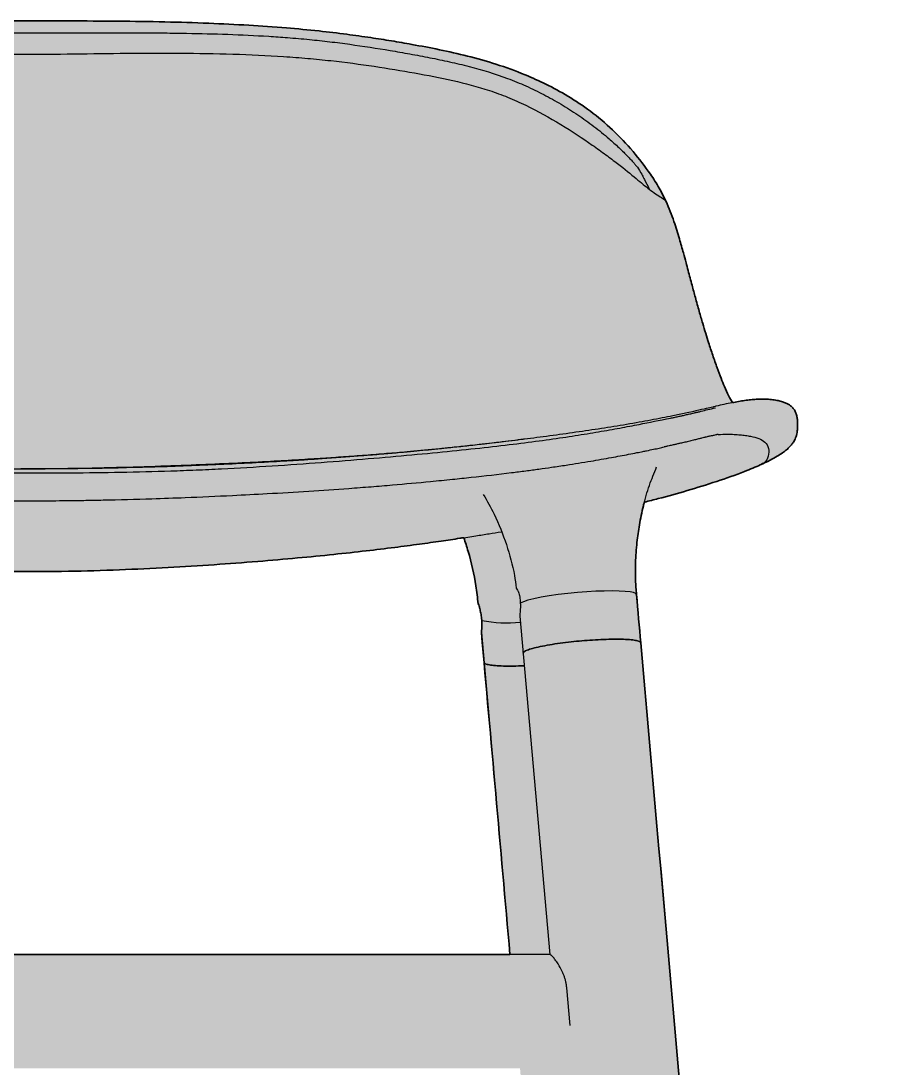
# Model space of a CAD drawing. Header units: millimetres. Extents: x 0 to 1859, y -787 to 866.
# Drawn here: x 407.1 to 631.5, y 591 to 865.8 of the extents above; entities that cross this region are included whole.
import ezdxf

# ---------------------------------------------------------------- set-up
doc = ezdxf.new("R2010")
doc.units = ezdxf.units.MM
doc.layers.add('Blocks', color=7, linetype='Continuous')
doc.layers.add('Blocks$Fill', color=7, linetype='Continuous', true_color=0xffffff)
doc.layers.add('Blocks$Inner', color=7, linetype='Continuous', lineweight=25, true_color=0x007f00)
doc.layers.add('Blocks$Outline', color=7, linetype='Continuous', lineweight=35, true_color=0xff3f3f)

# ---------------------------------------------------------------- blocks, each defined once
blk = doc.blocks.new('Form Barstool High Front')
at = {"layer": 'Blocks$Fill'}
h = blk.add_hatch(color=256, dxfattribs=at)
h.paths.add_polyline_path([(572.24, 825.63), (570.02, 828.63), (568.87, 830.11), (567.69, 831.56), (566.41, 833.04), (565.08, 834.47), (563.71, 835.87), (562.31, 837.22), (560.9, 838.51), (559.47, 839.76), (558, 840.97), (556.5, 842.13), (555.05, 843.18), (553.58, 844.19), (552.09, 845.16), (550.57, 846.09), (549.15, 846.92), (547.72, 847.72), (546.27, 848.48), (544.8, 849.22), (542.12, 850.49), (539.4, 851.67), (537.5, 852.43), (535.59, 853.15), (533.66, 853.83), (531.72, 854.48), (528, 855.6), (524.24, 856.61), (520.58, 857.48), (516.9, 858.27), (509.66, 859.66), (498.88, 861.44), (492.62, 862.31), (485.3, 863.19), (476.75, 864), (466.86, 864.7), (456.36, 865.21), (432.59, 865.76), (407.1, 865.82), (402.07, 865.82), (365.07, 865.46), (346.26, 864.63), (336.45, 863.92), (327.86, 863.07), (317.52, 861.76), (307.75, 860.22), (297.94, 858.41), (295.04, 857.8), (291.5, 856.99), (287.53, 855.97), (283.68, 854.86), (281.69, 854.22), (279.7, 853.54), (277.71, 852.82), (275.75, 852.05), (273.01, 850.9), (271.52, 850.22), (270.08, 849.52), (269.23, 849.08), (267.14, 847.96), (261.57, 844.74), (260.82, 844.28), (260.09, 843.81), (259.37, 843.32), (258.66, 842.83), (257.49, 841.97), (256.36, 841.09), (255.33, 840.26), (254.33, 839.42), (253.19, 838.42), (252.08, 837.4), (251.05, 836.41), (250.04, 835.4), (248.3, 833.58), (247.01, 832.14), (245.33, 830.14), (244.35, 828.91), (243.39, 827.65), (242, 825.67), (240.77, 823.8), (240.18, 822.87), (239.63, 821.92), (239.15, 821.06), (237.82, 818.42), (236.31, 814.68), (235.84, 813.41), (235.44, 812.22), (235.05, 811.02), (233.07, 804.12), (228.53, 787.46), (226.35, 780.37), (225.37, 777.43), (224.05, 773.71), (223.34, 771.87), (222.64, 770.16), (221.96, 768.6), (221.63, 767.89), (221.3, 767.23), (221.08, 766.81), (220.42, 765.64), (218.66, 765.98), (217.55, 766.16), (216.63, 766.29), (215.8, 766.39), (215.14, 766.45), (214.54, 766.5), (213.96, 766.53), (213.42, 766.55), (212.89, 766.56), (212.39, 766.57), (211.9, 766.56), (211.45, 766.54), (210.73, 766.5), (210.06, 766.43), (209.71, 766.39), (209.38, 766.34), (209.05, 766.29), (208.72, 766.23), (208.4, 766.17), (208.08, 766.1), (207.77, 766.02), (207.48, 765.93), (207.29, 765.88), (207.1, 765.81), (206.92, 765.75), (206.74, 765.68), (206.55, 765.61), (206.37, 765.53), (206.19, 765.45), (206.01, 765.36), (205.91, 765.31), (205.82, 765.25), (205.73, 765.2), (205.63, 765.14), (205.54, 765.09), (205.45, 765.03), (205.36, 764.97), (205.27, 764.9), (205.18, 764.83), (205.09, 764.76), (205, 764.69), (204.92, 764.61), (204.83, 764.53), (204.75, 764.45), (204.67, 764.37), (204.59, 764.29), (204.54, 764.23), (204.49, 764.17), (204.45, 764.11), (204.4, 764.06), (204.36, 764), (204.31, 763.93), (204.27, 763.87), (204.22, 763.81), (204.15, 763.69), (204.08, 763.58), (204.01, 763.45), (203.94, 763.33), (203.89, 763.22), (203.84, 763.11), (203.79, 762.99), (203.74, 762.87), (203.71, 762.77), (203.67, 762.66), (203.64, 762.56), (203.6, 762.44), (203.55, 762.26), (203.51, 762.05), (203.46, 761.83), (203.42, 761.58), (203.4, 761.41), (203.38, 761.24), (203.36, 761.05), (203.35, 760.87), (203.34, 760.64), (203.33, 760.4), (203.32, 759.92), (203.33, 759.37), (203.36, 758.83), (203.38, 758.53), (203.4, 758.24), (203.43, 757.96), (203.47, 757.71), (203.49, 757.59), (203.51, 757.47), (203.53, 757.36), (203.56, 757.25), (203.58, 757.15), (203.61, 757.05), (203.67, 756.86), (203.73, 756.66), (203.77, 756.56), (203.81, 756.46), (203.85, 756.36), (203.89, 756.26), (203.98, 756.07), (204.03, 755.95), (204.09, 755.83), (204.16, 755.71), (204.23, 755.59), (204.3, 755.47), (204.38, 755.34), (204.46, 755.21), (204.55, 755.08), (204.64, 754.96), (204.72, 754.84), (204.82, 754.73), (204.91, 754.6), (205.02, 754.48), (205.13, 754.36), (205.24, 754.23), (205.36, 754.1), (205.5, 753.95), (205.65, 753.81), (205.8, 753.66), (205.97, 753.5), (206.14, 753.35), (206.33, 753.19), (206.53, 753.03), (206.73, 752.87), (207.05, 752.62), (207.4, 752.37), (207.77, 752.12), (208.17, 751.86), (208.63, 751.58), (209.12, 751.28), (209.65, 750.98), (210.23, 750.68), (211.44, 750.08), (212.73, 749.48), (213.64, 749.04), (214.06, 748.86), (214.26, 748.78), (214.45, 748.71), (214.67, 748.63), (219.39, 746.77), (222.08, 745.8), (224.81, 744.88), (229.77, 743.31), (234.24, 742), (243.45, 739.56), (243.87, 737.87), (244.19, 736.47), (244.48, 735.07), (244.75, 733.66), (244.96, 732.4), (245.14, 731.13), (245.31, 729.87), (245.45, 728.59), (245.64, 726.34), (245.76, 724.08), (245.8, 721.99), (245.79, 719.89), (245.73, 717.91), (245.67, 716.92), (245.54, 715.44), (245.53, 715.28), (182.67, 5.09), (182.67, 5.02), (182.68, 4.94), (182.68, 4.9), (182.68, 4.87), (182.68, 4.85), (182.68, 4.83), (182.69, 4.81), (182.69, 4.8), (182.69, 4.78), (182.7, 4.76), (182.7, 4.74), (182.71, 4.72), (182.71, 4.7), (182.72, 4.68), (182.73, 4.66), (182.73, 4.64), (182.74, 4.63), (182.75, 4.61), (182.76, 4.59), (182.77, 4.57), (182.77, 4.55), (182.78, 4.54), (182.79, 4.52), (182.8, 4.5), (182.81, 4.48), (182.82, 4.46), (182.84, 4.45), (182.85, 4.43), (182.86, 4.41), (182.87, 4.4), (182.88, 4.38), (182.9, 4.36), (182.91, 4.35), (182.92, 4.33), (182.94, 4.32), (182.95, 4.3), (182.97, 4.29), (182.98, 4.27), (183, 4.26), (183.01, 4.25), (183.03, 4.23), (183.04, 4.23), (183.04, 4.22), (183.05, 4.22), (183.06, 4.21), (183.07, 4.2), (183.08, 4.2), (183.09, 4.19), (183.11, 4.18), (183.12, 4.18), (183.13, 4.17), (183.15, 4.17), (183.16, 4.16), (183.2, 4.15), (183.24, 4.13), (183.28, 4.12), (183.4, 4.08), (183.54, 4.04), (183.72, 4), (187.14, 4), (187.14, 0), (187.14, 0), (197.53, 0), (197.53, 0), (197.53, 0), (197.54, 0), (197.54, 0), (197.54, 0), (197.72, 0), (197.79, 0), (197.79, 0), (197.79, 0), (209.14, 0), (209.14, 0), (219.53, 0), (219.53, 4.02), (222.66, 4.04), (223.18, 4.05), (223.34, 4.06), (223.41, 4.07), (223.46, 4.07), (223.5, 4.08), (223.54, 4.09), (223.6, 4.1), (223.65, 4.12), (223.67, 4.13), (223.69, 4.15), (223.71, 4.16), (223.74, 4.17), (223.76, 4.19), (223.78, 4.2), (223.79, 4.21), (223.81, 4.22), (223.82, 4.23), (223.84, 4.25), (223.85, 4.26), (223.86, 4.27), (223.88, 4.28), (223.89, 4.3), (223.9, 4.31), (223.91, 4.32), (223.93, 4.34), (223.94, 4.35), (223.96, 4.38), (223.98, 4.41), (224, 4.44), (224.02, 4.47), (224.03, 4.48), (224.04, 4.5), (224.05, 4.51), (224.06, 4.53), (224.07, 4.54), (224.08, 4.56), (224.08, 4.57), (224.09, 4.59), (224.1, 4.61), (224.1, 4.62), (224.11, 4.64), (224.12, 4.65), (224.12, 4.67), (224.13, 4.69), (224.14, 4.72), (224.14, 4.75), (224.15, 4.78), (224.16, 4.85), (224.18, 4.91), (249.45, 290.23), (564.68, 290.23), (589.95, 4.91), (589.97, 4.78), (589.98, 4.75), (589.99, 4.72), (589.99, 4.69), (590, 4.68), (590, 4.66), (590.01, 4.65), (590.01, 4.64), (590.02, 4.62), (590.02, 4.61), (590.03, 4.6), (590.03, 4.58), (590.04, 4.57), (590.05, 4.56), (590.05, 4.54), (590.06, 4.53), (590.07, 4.51), (590.09, 4.48), (590.11, 4.46), (590.12, 4.43), (590.14, 4.41), (590.16, 4.39), (590.18, 4.36), (590.21, 4.34), (590.23, 4.31), (590.25, 4.29), (590.28, 4.26), (590.3, 4.24), (590.33, 4.22), (590.35, 4.21), (590.36, 4.19), (590.38, 4.18), (590.39, 4.17), (590.41, 4.16), (590.42, 4.15), (590.44, 4.14), (590.45, 4.13), (590.47, 4.12), (590.49, 4.12), (590.51, 4.11), (590.52, 4.1), (590.59, 4.09), (590.62, 4.08), (590.66, 4.07), (590.72, 4.07), (590.78, 4.06), (590.94, 4.05), (591.46, 4.04), (594.59, 4.02), (594.59, 0), (594.77, 0), (604.99, 0), (604.99, 0), (604.99, 0), (616.34, 0), (616.34, 0), (616.34, 0), (616.56, 0), (616.58, 0), (616.59, 0), (616.59, 0), (616.59, 0), (626.99, 0), (626.99, 4.02), (629.97, 4.05), (630.49, 4.06), (630.58, 4.07), (630.66, 4.08), (630.72, 4.08), (630.77, 4.09), (630.82, 4.1), (630.85, 4.1), (630.92, 4.12), (630.94, 4.13), (630.95, 4.14), (630.97, 4.15), (630.99, 4.16), (631.01, 4.17), (631.03, 4.19), (631.04, 4.2), (631.06, 4.21), (631.08, 4.23), (631.09, 4.24), (631.11, 4.25), (631.12, 4.27), (631.14, 4.28), (631.15, 4.29), (631.17, 4.31), (631.18, 4.32), (631.19, 4.34), (631.21, 4.35), (631.23, 4.38), (631.25, 4.41), (631.28, 4.44), (631.3, 4.47), (631.32, 4.5), (631.33, 4.53), (631.35, 4.56), (631.37, 4.59), (631.38, 4.62), (631.39, 4.64), (631.39, 4.65), (631.4, 4.67), (631.4, 4.68), (631.41, 4.7), (631.42, 4.71), (631.42, 4.73), (631.42, 4.74), (631.43, 4.76), (631.43, 4.77), (631.43, 4.79), (631.44, 4.81), (631.44, 4.82), (631.44, 4.84), (631.45, 4.87), (631.45, 4.91), (631.45, 4.94), (631.45, 5.09), (603.76, 317.91), (569.71, 702.6), (568.59, 715.28), (568.59, 715.28), (568.36, 719.04), (568.33, 720.18), (568.31, 721.32), (568.35, 723.6), (568.4, 724.95), (568.48, 726.3), (568.59, 727.64), (568.72, 728.98), (569, 731.27), (569.36, 733.54), (569.59, 734.8), (569.84, 736.06), (570.42, 738.55), (570.67, 739.54), (574.29, 740.45), (581.88, 742.55), (589.64, 744.96), (593.34, 746.22), (595.16, 746.88), (601.06, 749.28), (602.39, 749.9), (603.64, 750.51), (604.14, 750.77), (604.62, 751.03), (605.07, 751.29), (605.51, 751.55), (606.23, 752), (606.57, 752.23), (606.9, 752.46), (607.18, 752.66), (607.45, 752.86), (607.71, 753.07), (607.96, 753.28), (608.18, 753.47), (608.39, 753.66), (608.59, 753.85), (608.78, 754.04), (608.92, 754.18), (609.04, 754.32), (609.16, 754.45), (609.26, 754.57), (609.4, 754.74), (609.52, 754.9), (609.66, 755.09), (609.79, 755.3), (609.87, 755.42), (609.95, 755.54), (610.02, 755.66), (610.08, 755.79), (610.16, 755.93), (610.23, 756.08), (610.29, 756.23), (610.35, 756.37), (610.41, 756.54), (610.47, 756.71), (610.52, 756.89), (610.57, 757.06), (610.61, 757.25), (610.65, 757.44), (610.69, 757.62), (610.72, 757.81), (610.75, 758.04), (610.78, 758.26), (610.82, 758.7), (610.85, 759.09), (610.87, 759.48), (610.88, 759.82), (610.88, 760.16), (610.87, 760.44), (610.86, 760.72), (610.84, 760.96), (610.82, 761.19), (610.79, 761.46), (610.75, 761.71), (610.7, 761.95), (610.68, 762.07), (610.65, 762.18), (610.62, 762.31), (610.59, 762.43), (610.55, 762.55), (610.51, 762.67), (610.47, 762.78), (610.43, 762.89), (610.39, 763), (610.35, 763.11), (610.29, 763.22), (610.24, 763.33), (610.19, 763.44), (610.13, 763.55), (610.07, 763.65), (610.01, 763.74), (609.95, 763.84), (609.89, 763.93), (609.82, 764.02), (609.74, 764.12), (609.67, 764.21), (609.59, 764.29), (609.52, 764.37), (609.44, 764.45), (609.36, 764.53), (609.29, 764.6), (609.22, 764.66), (609.15, 764.72), (609.08, 764.78), (609.01, 764.83), (608.94, 764.88), (608.87, 764.93), (608.73, 765.03), (608.64, 765.09), (608.56, 765.14), (608.47, 765.19), (608.38, 765.24), (608.2, 765.34), (608.02, 765.43), (607.81, 765.53), (607.59, 765.63), (607.36, 765.71), (607.13, 765.8), (606.87, 765.88), (606.61, 765.96), (606.33, 766.04), (606.05, 766.11), (605.74, 766.18), (605.41, 766.24), (605.08, 766.3), (604.74, 766.35), (604.38, 766.4), (604, 766.45), (603.61, 766.48), (603.2, 766.52), (602.78, 766.54), (602.35, 766.56), (601.89, 766.56), (601.42, 766.57), (600.75, 766.55), (600.03, 766.52), (599.31, 766.47), (598.54, 766.4), (597.78, 766.31), (596.97, 766.2), (595.32, 765.94), (593.76, 765.64), (593.26, 766.54), (592.76, 767.5), (592.49, 768.05), (592.22, 768.64), (591.67, 769.9), (590.79, 772.05), (589.75, 774.8), (588.59, 778.13), (586.76, 783.83), (584.04, 793.27), (579.86, 808.61), (578.82, 812.04), (578.44, 813.17), (577.95, 814.51), (576.38, 818.42), (575.05, 821.06), (574.58, 821.92), (574.02, 822.86), (573.44, 823.79)], flags=0)
h.paths.add_polyline_path([(407.1, 721.3), (419.53, 721.39), (432.96, 721.78), (457.83, 723.12), (479.7, 724.88), (505.16, 727.65), (523.28, 730.2), (524.43, 726.6), (524.76, 725.49), (525.06, 724.37), (525.34, 723.25), (525.6, 722.12), (526.06, 719.85), (526.45, 717.56), (527.06, 712.88), (527.07, 712.87), (527.09, 712.85), (527.1, 712.83), (527.11, 712.81), (527.12, 712.8), (527.13, 712.78), (527.14, 712.76), (527.15, 712.74), (527.17, 712.7), (527.18, 712.66), (527.2, 712.62), (527.22, 712.57), (527.23, 712.53), (527.25, 712.49), (527.27, 712.4), (527.42, 711.83), (527.62, 711.01), (527.69, 710.69), (527.81, 710.01), (527.92, 709.31), (527.93, 709.21), (527.99, 708.7), (528, 708.49), (528.03, 707.87), (528.05, 707.28), (528.04, 707), (528.04, 706.73), (528.03, 706.49), (528.01, 706.26), (527.98, 705.87), (527.92, 705.42), (527.92, 705.39), (527.91, 705.35), (527.91, 705.31), (535.39, 620.85), (278.73, 620.85), (286.21, 705.3), (286.16, 705.79), (286.1, 706.47), (286.08, 706.86), (286.07, 707.07), (286.07, 707.32), (286.09, 707.88), (286.12, 708.49), (286.13, 708.59), (286.18, 709.1), (286.2, 709.31), (286.31, 710.01), (286.44, 710.69), (286.5, 711.01), (286.71, 711.87), (286.92, 712.68), (286.95, 712.79), (286.96, 712.88), (287.16, 714.06), (287.67, 717.56), (288.06, 719.85), (288.52, 722.12), (288.79, 723.25), (289.07, 724.37), (289.37, 725.49), (289.69, 726.6), (290.85, 730.22), (311.02, 727.41), (334.3, 724.92), (361.9, 722.82), (387.78, 721.66), (394.93, 721.43)], flags=0)
h.paths.add_polyline_path([(563.26, 306.23), (250.86, 306.23), (276.08, 590.9), (538.04, 590.9)], flags=0)
at = {"layer": 'Blocks$Inner'}
for p, q in [((582.31, 763.04), (578.11, 762.19)), ((585.48, 763.37), (585.6, 763.4)), ((527.91, 705.31), (535.39, 620.85)), ((545.88, 620.85), (268.24, 620.85)), ((551.18, 602.15), (550.3, 612.07))]:
    blk.add_line(p, q, dxfattribs=at)
for points in [[(568.59, 715.28), (568.4, 715.54), (567.84, 715.78), (566.91, 715.97), (565.64, 716.11), (564.07, 716.2), (562.23, 716.24), (560.16, 716.21), (557.92, 716.13), (555.57, 716), (553.15, 715.81), (550.58, 715.56), (548.07, 715.26), (545.71, 714.92), (543.56, 714.56), (541.68, 714.18), (540.11, 713.79), (538.92, 713.4), (538.12, 713.03)], [(631.45, 5.09), (603.76, 317.91), (569.71, 702.6), (568.59, 715.28)], [(537.97, 709.62), (545.83, 620.83)]]:
    blk.add_lwpolyline(points, dxfattribs=at)
blk.add_arc((534.62, 741.09), 33.26, 258.5162, 275.9838, dxfattribs=at)
for points, knots in [([(407.1, 865.82), (405.42, 865.82), (402.48, 865.82), (398.83, 865.82), (396.32, 865.82), (394.5, 865.82), (392.6, 865.82), (390.17, 865.81), (387.41, 865.8), (384.72, 865.79), (382.25, 865.77), (378.84, 865.74), (374.45, 865.68), (369.53, 865.58), (365.17, 865.47), (361.04, 865.34), (356.54, 865.17), (351.57, 864.94), (346.34, 864.65), (341.29, 864.31), (336.57, 863.94), (332.13, 863.53), (327.66, 863.06), (322.8, 862.49), (317.62, 861.79), (312.52, 861.02), (308.02, 860.28), (304.18, 859.6), (300.91, 859), (297.92, 858.41), (294.82, 857.76), (291.34, 856.96), (287.55, 856), (283.61, 854.86), (279.68, 853.56), (276.1, 852.22), (272.9, 850.87), (270.71, 849.86), (268.84, 848.88), (266.88, 847.85), (264.51, 846.39), (261.46, 844.74), (258.79, 842.95), (256.38, 841.14), (254.21, 839.35), (252.11, 837.45), (250.41, 835.79), (249.16, 834.51), (248.14, 833.42), (246.85, 831.98), (245.2, 830.01), (243.52, 827.86), (242.46, 826.33), (242, 825.67)], [3, 3, 3, 3, 3.027829, 3.048824, 3.060448, 3.069641, 3.079198, 3.091874, 3.110013, 3.124963, 3.136593, 3.150962, 3.181728, 3.209608, 3.232867, 3.254508, 3.278578, 3.308055, 3.337903, 3.366328, 3.392972, 3.417434, 3.441399, 3.468634, 3.500058, 3.529713, 3.556058, 3.57763, 3.59616, 3.612944, 3.629952, 3.650822, 3.674485, 3.697626, 3.721919, 3.746549, 3.764075, 3.783673, 3.789636, 3.803975, 3.823048, 3.841238, 3.860632, 3.877008, 3.892271, 3.90989, 3.926454, 3.933645, 3.940998, 3.95228, 3.967449, 3.985888, 4, 4, 4, 4]), ([(572.24, 825.63), (570.78, 827.63), (567.76, 831.74), (562.44, 837.27), (556.71, 842.15), (550.78, 846.08), (545.03, 849.2), (538.75, 852.03), (531.89, 854.53), (524.35, 856.65), (516.97, 858.3), (510.31, 859.56), (504.3, 860.6), (498.62, 861.49), (492.29, 862.38), (484.92, 863.26), (476.33, 864.07), (466.68, 864.74), (456.05, 865.26), (444.62, 865.61), (432.35, 865.79), (419.76, 865.82), (411.25, 865.82), (407.1, 865.82)], [2, 2, 2, 2, 2.043667, 2.089076, 2.133283, 2.174744, 2.212877, 2.247315, 2.294735, 2.339629, 2.382845, 2.424952, 2.45585, 2.487025, 2.522748, 2.564307, 2.612563, 2.668083, 2.726741, 2.790697, 2.858862, 2.931021, 3, 3, 3, 3]), ([(245.35, 827.46), (245.37, 827.48), (245.41, 827.52), (245.47, 827.58), (245.55, 827.67), (245.65, 827.78), (245.76, 827.91), (245.95, 828.14), (246.39, 828.63), (247.05, 829.37), (248.06, 830.43), (249.4, 831.79), (251.03, 833.34), (252.84, 834.95), (254.63, 836.45), (256.61, 838.02), (258.72, 839.59), (262.19, 842.02), (266.7, 844.81), (271.92, 847.54), (276.08, 849.42), (279.72, 850.87), (282.97, 851.99), (285.94, 852.89), (288.02, 853.47), (289.43, 853.84), (290.46, 854.12), (291.42, 854.36), (292.37, 854.59), (293.31, 854.81), (294.25, 855.03), (295.19, 855.24), (296.12, 855.44), (297.05, 855.63), (297.98, 855.82), (298.9, 856.01), (300.58, 856.33), (302.98, 856.78), (306.11, 857.34), (309.18, 857.88), (312.18, 858.38), (315.12, 858.85), (317.98, 859.29), (322.13, 859.88), (327.57, 860.57), (334.28, 861.24), (340.81, 861.73), (347.06, 862.08), (352.96, 862.32), (358.45, 862.48), (366.04, 862.64), (374.95, 862.73), (384.59, 862.75), (391.91, 862.73), (397.76, 862.71), (401.94, 862.69), (404.7, 862.68), (405.94, 862.67), (406.56, 862.67), (406.88, 862.67), (407.04, 862.66), (407.1, 862.66)], [1, 1, 1, 1, 1.00039, 1.000916, 1.001594, 1.002442, 1.003472, 1.004695, 1.007775, 1.015137, 1.022372, 1.033786, 1.049331, 1.062701, 1.077342, 1.091616, 1.10824, 1.125145, 1.168272, 1.204059, 1.231474, 1.250215, 1.27427, 1.292707, 1.305543, 1.31272, 1.318611, 1.324451, 1.330243, 1.33599, 1.341697, 1.347365, 1.352998, 1.358599, 1.364171, 1.369715, 1.375235, 1.394273, 1.412967, 1.431291, 1.449213, 1.466694, 1.483698, 1.500185, 1.540573, 1.580015, 1.618259, 1.654779, 1.689134, 1.720986, 1.750102, 1.820677, 1.875015, 1.916464, 1.946905, 1.975789, 1.988478, 1.994385, 1.997229, 1.999022, 2, 2, 2, 2]), ([(407.1, 862.66), (408.22, 862.67), (410.56, 862.68), (414.19, 862.7), (418.27, 862.72), (423.19, 862.74), (428.97, 862.74), (434.64, 862.73), (439.93, 862.71), (445.01, 862.67), (452.23, 862.57), (461.36, 862.35), (470.17, 861.94), (477.32, 861.45), (482.66, 860.99), (488.13, 860.39), (495.18, 859.47), (501.31, 858.52), (506.55, 857.63), (510.03, 857.01), (514.38, 856.2), (519.56, 855.12), (526.42, 853.49), (533.15, 851.45), (539.61, 848.8), (544.3, 846.53), (548.83, 844), (553.21, 841.22), (556.73, 838.69), (559.44, 836.56), (561.64, 834.72), (563.56, 832.99), (565.15, 831.45), (566.2, 830.39), (567.05, 829.48), (567.76, 828.7), (568.34, 828.04), (568.68, 827.65), (568.82, 827.47)], [2, 2, 2, 2, 2.019361, 2.040205, 2.062538, 2.089596, 2.125002, 2.16219, 2.187455, 2.216477, 2.249934, 2.31243, 2.374932, 2.403445, 2.437413, 2.468647, 2.499886, 2.562376, 2.577998, 2.593617, 2.624852, 2.656095, 2.687366, 2.749856, 2.781088, 2.81235, 2.843648, 2.874951, 2.906208, 2.922069, 2.9374, 2.957915, 2.968613, 2.977134, 2.984507, 2.990777, 2.995952, 3, 3, 3, 3]), ([(242.25, 821.67), (242.34, 821.74), (242.52, 821.89), (242.81, 822.13), (243.11, 822.37), (243.38, 822.59), (243.69, 822.84), (244.02, 823.11), (244.35, 823.37), (244.82, 823.75), (245.42, 824.23), (246.19, 824.87), (247.16, 825.67), (248.19, 826.51), (249.2, 827.32), (250.47, 828.31), (251.97, 829.46), (254.16, 831.09), (256.2, 832.55), (258.31, 834.03), (260.57, 835.56), (264.16, 837.9), (269.88, 841.33), (276.06, 844.49), (281.43, 846.63), (284.47, 847.67), (286.95, 848.43), (289.26, 849.08), (292.06, 849.79), (295.01, 850.47), (298.26, 851.14), (301.06, 851.68), (303.48, 852.12), (305.87, 852.53), (309.06, 853.07), (313.74, 853.82), (318.12, 854.46), (322.41, 855.01), (327.01, 855.55), (333.4, 856.17), (339.56, 856.59), (344.35, 856.85), (348, 857.01), (354.2, 857.22), (361.14, 857.36), (368.47, 857.4), (374.16, 857.38), (379.67, 857.33), (384.06, 857.28), (387.56, 857.25), (390.42, 857.23), (393.39, 857.2), (396.57, 857.17), (399.97, 857.14), (403.66, 857.11), (405.99, 857.09), (407.1, 857.08)], [0, 0, 0, 0, 0.001967, 0.004036, 0.006214, 0.008509, 0.010093, 0.012826, 0.015873, 0.017247, 0.023239, 0.02911, 0.034694, 0.045009, 0.05248, 0.057542, 0.073453, 0.085866, 0.106, 0.118102, 0.13173, 0.154498, 0.19415, 0.249999, 0.277029, 0.295652, 0.306337, 0.322398, 0.337515, 0.35676, 0.375018, 0.395354, 0.406269, 0.417734, 0.437517, 0.462529, 0.499998, 0.514245, 0.537398, 0.580162, 0.624987, 0.643659, 0.662571, 0.687508, 0.750003, 0.781276, 0.812501, 0.846751, 0.874994, 0.887097, 0.906226, 0.923578, 0.93748, 0.960362, 0.981199, 1, 1, 1, 1]), ([(407.1, 857.08), (416.35, 857.08), (425.6, 857.25), (437.21, 857.36), (439.53, 857.38), (444.18, 857.39), (446.51, 857.39), (453.5, 857.34), (462.78, 857.19), (471.72, 856.78), (478.17, 856.35), (480.28, 856.19), (484.4, 855.82), (494.48, 854.81), (503.52, 853.39), (517.22, 850.95), (525.29, 849.33), (533.21, 846.45), (536.38, 845.17), (537.96, 844.46), (542.69, 842.18), (548.92, 838.71), (554.49, 835), (558.26, 832.38), (559.44, 831.52), (561.64, 829.9), (562.66, 829.13), (565.5, 826.93), (567.11, 825.62), (569.85, 823.36), (570.99, 822.4), (571.95, 821.67)], [1, 1, 1, 1, 1.125, 1.125, 1.15625, 1.15625, 1.1875, 1.1875, 1.25, 1.3125, 1.3125, 1.34375, 1.34375, 1.375, 1.5, 1.5, 1.625, 1.65625, 1.65625, 1.6875, 1.6875, 1.75, 1.8125, 1.8125, 1.84375, 1.84375, 1.875, 1.875, 1.9375, 1.9375, 2, 2, 2, 2]), ([(568.82, 827.47), (569.76, 826), (569.93, 825.67), (570.29, 824.98), (570.49, 824.61), (571.08, 823.43), (571.51, 822.57), (571.95, 821.67)], [3, 3, 3, 3, 3.25, 3.25, 3.5, 3.5, 4, 4, 4, 4]), ([(576.38, 818.42), (575.8, 819.6), (574.58, 822.09), (573.05, 824.41), (572.24, 825.63)], [1, 1, 1, 1, 1.473846, 2, 2, 2, 2]), ([(571.95, 821.67), (572.51, 821.25), (573.65, 820.41), (575.21, 819.43), (576.12, 818.84), (576.33, 818.49), (576.37, 818.43)], [2, 2, 2, 2, 2.310314, 2.620689, 2.933456, 3, 3, 3, 3]), ([(593.76, 765.64), (593.43, 766.23), (592.75, 767.45), (591.76, 769.65), (590.75, 772.11), (589.73, 774.82), (588.64, 777.95), (587.63, 781.02), (586.76, 783.82), (585.93, 786.56), (585.02, 789.7), (584.09, 793.06), (583.3, 796.01), (582.66, 798.38), (582.14, 800.36), (581.55, 802.54), (580.81, 805.3), (579.79, 808.89), (578.43, 813.47), (577.08, 816.72), (576.38, 818.42)], [0, 0, 0, 0, 0.072736, 0.149724, 0.209346, 0.277049, 0.349818, 0.414878, 0.45998, 0.505504, 0.55918, 0.617828, 0.667419, 0.696539, 0.725686, 0.757193, 0.796042, 0.851211, 0.919411, 1, 1, 1, 1]), ([(601.06, 749.28), (601.95, 749.69), (603.62, 750.46), (605.47, 751.51), (606.86, 752.41), (607.94, 753.24), (608.75, 753.99), (609.27, 754.58), (609.52, 754.9), (609.82, 755.32), (610.11, 755.81), (610.37, 756.4), (610.59, 757.08), (610.74, 757.86), (610.82, 758.66), (610.87, 759.44), (610.88, 760.12), (610.86, 760.69), (610.8, 761.42), (610.66, 762.25), (610.35, 763.18), (609.88, 763.99), (609.33, 764.6), (608.71, 765.07), (608, 765.47), (607.12, 765.82), (606.04, 766.13), (604.75, 766.37), (603.26, 766.53), (601.67, 766.58), (600.09, 766.54), (598.63, 766.42), (597.06, 766.23), (595.46, 765.97), (593.68, 765.63), (591.72, 765.21), (589.96, 764.81), (588.4, 764.45), (586.97, 764.11), (585.07, 763.68), (582.31, 763.04)], [1, 1, 1, 1, 1.026519, 1.049575, 1.069592, 1.086694, 1.102078, 1.113889, 1.12375, 1.135234, 1.148545, 1.163779, 1.181076, 1.200064, 1.222382, 1.242179, 1.25922, 1.273321, 1.284906, 1.312349, 1.343371, 1.378213, 1.417169, 1.449812, 1.487623, 1.53047, 1.577889, 1.629056, 1.682318, 1.734221, 1.768685, 1.800867, 1.830233, 1.856697, 1.879307, 1.902845, 1.922497, 1.930064, 1.940549, 2, 2, 2, 2]), ([(578.11, 762.19), (577.19, 762), (574.27, 761.41), (569.13, 760.44), (562.71, 759.35), (556.03, 758.33), (549.28, 757.36), (543.64, 756.61), (540.27, 756.18), (539.18, 756.05)], [6.281933, 6.281933, 6.281933, 6.281933, 6.354186, 6.511265, 6.68243, 6.851109, 7.024598, 7.198929, 7.281933, 7.281933, 7.281933, 7.281933]), ([(578.04, 761.69), (578.2, 761.72), (578.53, 761.79), (579.02, 761.9), (579.54, 762.01), (580.18, 762.15), (581, 762.33), (582.04, 762.56), (582.99, 762.78), (583.89, 762.99), (584.67, 763.17), (585.22, 763.31), (585.48, 763.37)], [-15.984331, -15.984331, -15.984331, -15.984331, -15.92715, -15.866492, -15.802252, -15.734304, -15.626458, -15.48433, -15.324837, -15.234379, -15.102925, -14.984331, -14.984331, -14.984331, -14.984331]), ([(244.93, 759.94), (246.52, 759.63), (248.2, 759.31), (251.75, 758.66), (253.61, 758.33), (257.51, 757.66), (259.54, 757.33), (263.81, 756.67), (268.29, 756), (273.3, 755.33), (278.63, 754.66), (281.45, 754.33), (290.47, 753.31), (300.54, 752.29), (312.02, 751.28), (319.96, 750.61), (324.08, 750.28), (336.75, 749.32), (347.82, 748.59), (358.93, 748.07), (363.36, 747.89), (365.57, 747.8), (372.18, 747.59), (385.35, 747.26), (398.4, 747.19), (407.1, 747.19)], [-19.984331, -19.984331, -19.984331, -19.984331, -19.921831, -19.921831, -19.859331, -19.859331, -19.796831, -19.796831, -19.734331, -19.671831, -19.671831, -19.609331, -19.609331, -19.484331, -19.421831, -19.421831, -19.359331, -19.359331, -19.234331, -19.203081, -19.203081, -19.171831, -19.171831, -19.109331, -18.984331, -18.984331, -18.984331, -18.984331]), ([(407.1, 747.19), (415.8, 747.19), (428.85, 747.26), (442.02, 747.59), (448.63, 747.8), (450.84, 747.89), (455.27, 748.07), (466.38, 748.59), (477.45, 749.32), (490.12, 750.28), (494.24, 750.61), (502.18, 751.28), (513.66, 752.29), (523.73, 753.31), (532.75, 754.33), (535.57, 754.66), (540.9, 755.33), (545.91, 756), (550.39, 756.67), (554.66, 757.33), (556.69, 757.66), (560.59, 758.33), (562.45, 758.66), (566, 759.31), (567.68, 759.63), (569.27, 759.94)], [-18.984331, -18.984331, -18.984331, -18.984331, -18.859331, -18.796831, -18.796831, -18.765581, -18.765581, -18.734331, -18.609331, -18.609331, -18.546831, -18.546831, -18.484331, -18.359331, -18.359331, -18.296831, -18.296831, -18.234331, -18.171831, -18.171831, -18.109331, -18.109331, -18.046831, -18.046831, -17.984331, -17.984331, -17.984331, -17.984331]), ([(539.18, 756.04), (538.89, 756.01), (537.58, 755.84), (534.5, 755.46), (529.97, 754.92), (525.02, 754.37), (520.33, 753.87), (516.03, 753.43), (512.08, 753.05), (507.81, 752.66), (503.07, 752.25), (497.46, 751.8), (491.88, 751.39), (486.04, 751), (479.66, 750.6), (472.21, 750.17), (463.66, 749.74), (454.07, 749.31), (443.45, 748.91), (431.78, 748.56), (419.54, 748.29), (411.19, 748.25), (407.1, 748.23)], [0, 0, 0, 0, 0.007949, 0.035166, 0.072854, 0.111224, 0.146518, 0.178754, 0.208414, 0.236255, 0.278768, 0.321688, 0.36505, 0.405036, 0.452637, 0.508381, 0.572453, 0.644947, 0.724244, 0.811734, 0.90771, 1, 1, 1, 1]), ([(539.18, 756.05), (538.11, 755.91), (534.71, 755.48), (529.85, 754.91), (524.67, 754.32), (520.49, 753.87), (516.69, 753.48), (513.28, 753.14), (510, 752.83), (506.38, 752.5), (502.91, 752.19), (499.43, 751.9), (495.87, 751.62), (491.51, 751.28), (486.91, 750.96), (482.53, 750.66), (478.67, 750.42), (476.26, 750.27), (475.15, 750.21)], [7.281933, 7.281933, 7.281933, 7.281933, 7.332537, 7.442078, 7.510284, 7.575752, 7.638323, 7.688667, 7.735536, 7.791917, 7.858363, 7.897817, 7.954856, 8.024673, 8.101898, 8.169556, 8.229688, 8.281933, 8.281933, 8.281933, 8.281933]), ([(586.29, 756.48), (586.09, 756.42), (585.62, 756.3), (584.81, 756.09), (583.78, 755.84), (582.58, 755.55), (581.33, 755.25), (580.38, 755.03), (579.73, 754.88), (579.34, 754.79), (578.91, 754.69), (578.44, 754.59), (577.94, 754.47), (577.41, 754.36), (577.04, 754.28), (576.85, 754.23)], [0, 0, 0, 0, 0.073818, 0.168831, 0.285035, 0.422451, 0.560841, 0.679292, 0.716122, 0.755958, 0.798797, 0.84463, 0.89345, 0.945244, 1, 1, 1, 1]), ([(589.69, 757.24), (589.59, 757.21), (589.33, 757.15), (588.96, 757.06), (588.54, 756.97), (588.16, 756.9), (587.76, 756.82), (587.35, 756.73), (586.97, 756.64), (586.66, 756.57), (586.51, 756.53), (586.43, 756.51)], [-2, -2, -2, -2, -1.903674, -1.750058, -1.634843, -1.499971, -1.375011, -1.250174, -1.125232, -1.0582, -1, -1, -1, -1]), ([(590.03, 757.3), (590.02, 757.29), (589.99, 757.29), (589.94, 757.28), (589.87, 757.28), (589.8, 757.27), (589.74, 757.25), (589.7, 757.24), (589.69, 757.24)], [-3, -3, -3, -3, -2.905086, -2.75363, -2.497932, -2.249178, -2.128609, -2, -2, -2, -2]), ([(589.99, 757.29), (590.82, 757.32), (592.67, 757.39), (594.29, 757.31), (595.85, 757.2), (597.26, 757.04), (598.97, 756.77), (600.78, 756.3), (602.47, 755.33), (603.42, 753.74), (603.25, 751.64), (602.56, 749.97), (601.64, 749.66), (601.38, 749.58)], [0, 0, 0, 0, 0.041627, 0.093167, 0.150601, 0.21069, 0.272731, 0.397839, 0.523078, 0.668478, 0.809404, 0.947584, 1, 1, 1, 1]), ([(238.35, 754.01), (238.79, 753.91), (239.72, 753.7), (241.25, 753.38), (242.74, 753.07), (244.12, 752.79), (245.29, 752.56), (246.48, 752.33), (248.29, 751.98), (250.8, 751.5), (254.1, 750.9), (258.35, 750.16), (262.96, 749.41), (268.09, 748.65), (273.02, 747.96), (278.22, 747.3), (283.57, 746.66), (288.55, 746.1), (293.96, 745.52), (301.07, 744.81), (308.52, 744.14), (315.65, 743.56), (322.05, 743.07), (329.83, 742.53), (340.21, 741.88), (350.53, 741.33), (358.9, 740.96), (366.22, 740.66), (374.57, 740.36), (383, 740.14), (389.22, 740.03), (392.74, 739.97), (396.04, 739.93), (399.12, 739.9), (401.97, 739.88), (404.61, 739.87), (406.29, 739.87), (407.1, 739.87)], [6, 6, 6, 6, 6.009045, 6.01948, 6.031341, 6.039234, 6.046951, 6.054728, 6.062548, 6.082281, 6.103142, 6.125055, 6.161634, 6.187601, 6.217793, 6.250104, 6.279999, 6.312602, 6.337901, 6.3751, 6.437587, 6.46835, 6.500077, 6.54954, 6.604149, 6.681337, 6.729556, 6.750038, 6.808955, 6.875012, 6.896726, 6.91715, 6.936286, 6.954137, 6.970705, 6.985993, 7, 7, 7, 7]), ([(407.1, 739.87), (407.99, 739.87), (409.9, 739.87), (412.94, 739.88), (416.35, 739.91), (420.13, 739.95), (424.27, 740.01), (431.42, 740.15), (440.1, 740.38), (451.41, 740.78), (461.5, 741.23), (472.32, 741.79), (482.51, 742.4), (491.59, 743.02), (498.91, 743.58), (506.05, 744.17), (513.16, 744.82), (520.04, 745.5), (527.15, 746.25), (533.55, 747), (539.47, 747.74), (542.97, 748.21), (546.52, 748.71), (551.08, 749.39), (556.34, 750.24), (561.78, 751.2), (565.79, 751.95), (568.51, 752.48), (570.08, 752.79), (571.53, 753.09), (572.97, 753.38), (574.5, 753.71), (575.42, 753.91), (575.85, 754.01)], [7, 7, 7, 7, 7.015539, 7.033191, 7.052958, 7.074842, 7.098847, 7.124978, 7.199256, 7.249971, 7.322047, 7.3751, 7.438604, 7.499977, 7.533831, 7.566578, 7.624891, 7.658607, 7.687397, 7.749889, 7.771698, 7.792478, 7.812402, 7.835545, 7.874787, 7.908755, 7.937444, 7.951654, 7.96203, 7.968659, 7.980734, 7.991166, 8, 8, 8, 8]), ([(576.85, 754.23), (576.73, 754.21), (576.5, 754.16), (576.17, 754.08), (575.96, 754.03), (575.87, 754.01)], [1, 1, 1, 1, 1.368975, 1.702275, 2, 2, 2, 2]), ([(407.1, 748.2), (395.75, 748.2), (381.57, 748.41), (367.35, 748.88), (361.67, 749.09), (358.82, 749.21), (350.29, 749.59), (344.62, 749.88), (339.05, 750.21)], [9.2819325, 9.2819325, 9.2819325, 9.2819325, 9.7819325, 9.9069325, 9.9069325, 10.0319325, 10.0319325, 10.2819325, 10.2819325, 10.2819325, 10.2819325]), ([(475.15, 750.21), (469.58, 749.88), (463.91, 749.59), (455.38, 749.21), (452.53, 749.09), (446.84, 748.88), (432.63, 748.41), (418.45, 748.2), (407.1, 748.2)], [8.281933, 8.281933, 8.281933, 8.281933, 8.531933, 8.531933, 8.656933, 8.656933, 8.781933, 9.281933, 9.281933, 9.281933, 9.281933]), ([(568.59, 715.28), (568.5, 716.53), (568.3, 719.3), (568.3, 723.88), (568.63, 728.73), (569.33, 733.72), (570.4, 738.73), (571.86, 743.85), (573.22, 747.2), (573.88, 748.81)], [16.721988, 16.721988, 16.721988, 16.721988, 16.831866, 16.964659, 17.121626, 17.25598, 17.405092, 17.56931, 17.721988, 17.721988, 17.721988, 17.721988]), ([(570.67, 739.54), (571.9, 739.85), (575.64, 740.78), (581.98, 742.53), (589.55, 744.89), (596.14, 747.17), (599.91, 748.82), (601.06, 749.28)], [0, 0, 0, 0, 0.113607, 0.355799, 0.606309, 0.847598, 1, 1, 1, 1]), ([(528.4, 741.56), (529.39, 739.86), (531.83, 735.67), (534.52, 728.5), (536.42, 721.97), (536.92, 718.09), (537.06, 716.99)], [0, 0, 0, 0, 0.225592, 0.554616, 0.872557, 1, 1, 1, 1]), ([(407.1, 721.3), (410.14, 721.28), (419.3, 721.32), (432.74, 721.73), (445.51, 722.33), (457.59, 723.08), (468.92, 723.93), (479.38, 724.83), (488.87, 725.76), (497.36, 726.69), (504.85, 727.6), (511.4, 728.46), (517.09, 729.27), (522.01, 730), (526.21, 730.65), (529.83, 731.23), (532.05, 731.6), (533.09, 731.78)], [0, 0, 0, 0, 0.110372, 0.215384, 0.315213, 0.409942, 0.49898, 0.581184, 0.6558, 0.72246, 0.781183, 0.832509, 0.877054, 0.91539, 0.948054, 0.975553, 1, 1, 1, 1]), ([(523.28, 730.2), (523.68, 729.01), (525.05, 724.88), (526.32, 719.07), (526.87, 714.44), (527.06, 712.88)], [0, 0, 0, 0, 0.2127925, 0.7345292, 1, 1, 1, 1]), ([(537.06, 716.99), (537.62, 716.04), (537.75, 715.69), (537.99, 714.65), (538.07, 713.67), (538.11, 713.18)], [1, 1, 1, 1, 1.115309, 1.557503, 2, 2, 2, 2]), ([(527.06, 712.88), (527.19, 712.71), (527.29, 712.34), (527.45, 711.73), (527.7, 710.72), (527.85, 709.78), (527.92, 709.31)], [1, 1, 1, 1, 1.28966, 1.428747, 1.714804, 2, 2, 2, 2]), ([(538.12, 713.03), (538.13, 712.64), (538.14, 711.83), (538.07, 710.78), (538, 710.03), (537.97, 709.62)], [-1, -1, -1, -1, -0.766598, -0.523943, 0, 0, 0, 0]), ([(538.11, 713.18), (538.11, 713.16), (538.12, 713.11), (538.12, 713.06), (538.12, 713.03)], [2, 2, 2, 2, 2.498236, 3, 3, 3, 3]), ([(527.92, 709.31), (527.92, 709.27), (527.93, 709.21), (527.95, 709.07), (527.97, 708.9), (527.98, 708.73), (527.99, 708.59), (528, 708.53), (528, 708.49)], [2, 2, 2, 2, 2.1243, 2.249879, 2.499359, 2.749161, 2.873991, 3, 3, 3, 3]), ([(528, 708.49), (528.02, 708.07), (528.07, 707.23), (528.01, 706.21), (527.94, 705.51), (527.92, 705.43), (527.91, 705.31)], [3, 3, 3, 3, 3.252672, 3.510905, 3.767328, 4, 4, 4, 4]), ([(554.27, 703.14), (555.22, 703.21), (557.16, 703.37), (560.03, 703.51), (562.8, 703.58), (565.27, 703.55), (567.28, 703.42), (568.7, 703.2), (569.55, 702.93), (569.65, 702.71), (569.7, 702.6)], [3, 3, 3, 3, 3.117276, 3.241577, 3.371046, 3.503262, 3.635478, 3.764946, 3.889247, 4, 4, 4, 4]), ([(569.7, 702.6), (569.65, 702.71), (569.55, 702.93), (568.7, 703.2), (567.28, 703.42), (565.27, 703.55), (562.8, 703.58), (560.03, 703.51), (557.16, 703.37), (555.22, 703.21), (554.27, 703.14)], [4, 4, 4, 4, 4.110753, 4.235054, 4.364522, 4.496738, 4.628954, 4.758423, 4.882724, 5, 5, 5, 5]), ([(554.27, 703.14), (553.33, 703.05), (551.39, 702.87), (548.51, 702.51), (545.75, 702.09), (543.28, 701.63), (541.28, 701.15), (539.83, 700.69), (539.05, 700.27), (538.75, 699.99), (538.84, 699.88), (538.85, 699.87)], [1, 1, 1, 1, 1.115766, 1.238466, 1.366267, 1.49678, 1.627294, 1.755095, 1.877795, 1.993561, 2, 2, 2, 2]), ([(538.85, 699.87), (538.84, 699.88), (538.75, 699.99), (539.05, 700.27), (539.83, 700.69), (541.28, 701.15), (543.28, 701.63), (545.75, 702.09), (548.51, 702.51), (551.39, 702.87), (553.33, 703.05), (554.27, 703.14)], [2, 2, 2, 2, 2.006439, 2.122205, 2.244905, 2.372706, 2.50322, 2.633733, 2.761534, 2.884234, 3, 3, 3, 3]), ([(528.62, 697.47), (528.67, 697.36), (528.77, 697.14), (529.62, 696.87), (531.04, 696.65), (533.05, 696.52), (535.53, 696.5), (537.61, 696.53), (538.87, 696.6), (539.12, 696.61)], [0, 0, 0, 0, 0.139952, 0.297034, 0.460646, 0.62773, 0.794814, 0.958426, 1, 1, 1, 1]), ([(539.12, 696.61), (538.87, 696.6), (537.61, 696.53), (535.53, 696.5), (533.05, 696.52), (531.04, 696.65), (529.62, 696.87), (528.77, 697.14), (528.67, 697.36), (528.62, 697.47)], [1, 1, 1, 1, 1.041574, 1.205186, 1.37227, 1.539354, 1.702966, 1.860048, 2, 2, 2, 2]), ([(550.3, 612.07), (550.29, 612.16), (550.27, 612.34), (550.24, 612.58), (550.21, 612.8), (550.18, 613.02), (550.14, 613.24), (550.05, 613.7), (549.92, 614.21), (549.7, 614.91), (549.45, 615.59), (548.9, 616.86), (548.27, 617.97), (547.53, 619.07), (547.06, 619.7), (546.6, 620.24), (546.34, 620.52), (546.12, 620.71), (546.01, 620.8), (545.94, 620.84), (545.9, 620.85), (545.89, 620.85), (545.88, 620.85)], [9.9636151, 9.9636151, 9.9636151, 9.9636151, 9.981545, 9.9978208, 10.0128056, 10.0267087, 10.0429923, 10.0581487, 10.1205925, 10.151727, 10.2142187, 10.2769255, 10.4634956, 10.526178, 10.6509258, 10.7136653, 10.8072574, 10.8385727, 10.9013377, 10.9325168, 10.9475161, 10.9636151, 10.9636151, 10.9636151, 10.9636151])]:
    blk.add_open_spline(points, degree=3, knots=knots, dxfattribs=at)
for points in [[(587.32, 763.82), (587.98, 763.98), (588.65, 764.13), (589.31, 764.28)], [(569.27, 759.94), (572.02, 760.48), (574.52, 760.99), (577.55, 761.58)], [(577.55, 761.58), (577.72, 761.62), (577.88, 761.65), (578.04, 761.69)], [(585.6, 763.4), (586.17, 763.54), (586.75, 763.68), (587.32, 763.82)], [(586.43, 756.51), (586.39, 756.5), (586.34, 756.49), (586.29, 756.48)]]:
    blk.add_open_spline(points, degree=3, dxfattribs=at)
at = {"layer": 'Blocks$Outline'}
for points, knots in [([(572.24, 825.63), (570.78, 827.63), (567.76, 831.74), (562.44, 837.27), (556.71, 842.15), (550.78, 846.08), (545.03, 849.2), (538.75, 852.03), (531.89, 854.53), (524.35, 856.65), (516.97, 858.3), (510.31, 859.56), (504.3, 860.6), (498.62, 861.49), (492.29, 862.38), (484.92, 863.26), (476.33, 864.07), (466.68, 864.74), (456.05, 865.26), (444.62, 865.61), (432.35, 865.79), (419.76, 865.82), (411.25, 865.82), (407.1, 865.82), (405.42, 865.82), (402.48, 865.82), (398.83, 865.82), (396.32, 865.82), (394.5, 865.82), (392.6, 865.82), (390.17, 865.81), (387.41, 865.8), (384.72, 865.79), (382.25, 865.77), (378.84, 865.74), (374.45, 865.68), (369.53, 865.58), (365.17, 865.47), (361.04, 865.34), (356.54, 865.17), (351.57, 864.94), (346.34, 864.65), (341.29, 864.31), (336.57, 863.94), (332.13, 863.53), (327.66, 863.06), (322.8, 862.49), (317.62, 861.79), (312.52, 861.02), (308.02, 860.28), (304.18, 859.6), (300.91, 859), (297.92, 858.41), (294.82, 857.76), (291.34, 856.96), (287.55, 856), (283.61, 854.86), (279.68, 853.56), (276.1, 852.22), (272.9, 850.87), (270.71, 849.86), (268.84, 848.88), (266.88, 847.85), (264.51, 846.39), (261.46, 844.74), (258.79, 842.95), (256.38, 841.14), (254.21, 839.35), (252.11, 837.45), (250.41, 835.79), (249.16, 834.51), (248.14, 833.42), (246.85, 831.98), (245.2, 830.01), (243.52, 827.86), (242.46, 826.33), (242, 825.67), (241.15, 824.41), (239.62, 822.09), (238.4, 819.6), (237.82, 818.42)], [0, 0, 0, 0, 0.043667, 0.089076, 0.133283, 0.174744, 0.212877, 0.247315, 0.294735, 0.339629, 0.382845, 0.424952, 0.45585, 0.487025, 0.522748, 0.564307, 0.612563, 0.668083, 0.726741, 0.790697, 0.858862, 0.931021, 1, 1, 1, 1.027829, 1.048824, 1.060448, 1.069641, 1.079198, 1.091874, 1.110013, 1.124963, 1.136593, 1.150962, 1.181728, 1.209608, 1.232867, 1.254508, 1.278578, 1.308055, 1.337903, 1.366328, 1.392972, 1.417434, 1.441399, 1.468634, 1.500058, 1.529713, 1.556058, 1.57763, 1.59616, 1.612944, 1.629952, 1.650822, 1.674485, 1.697626, 1.721919, 1.746549, 1.764075, 1.783673, 1.789636, 1.803975, 1.823048, 1.841238, 1.860632, 1.877008, 1.892271, 1.90989, 1.926454, 1.933645, 1.940998, 1.95228, 1.967449, 1.985888, 2, 2, 2, 2.526161, 3, 3, 3, 3]), ([(576.38, 818.42), (575.8, 819.6), (574.58, 822.09), (573.05, 824.41), (572.24, 825.63)], [0, 0, 0, 0, 0.473846, 1, 1, 1, 1]), ([(593.76, 765.64), (593.43, 766.23), (592.75, 767.45), (591.76, 769.65), (590.75, 772.11), (589.73, 774.82), (588.64, 777.95), (587.63, 781.02), (586.76, 783.82), (585.93, 786.56), (585.02, 789.7), (584.09, 793.06), (583.3, 796.01), (582.66, 798.38), (582.14, 800.36), (581.55, 802.54), (580.81, 805.3), (579.79, 808.89), (578.43, 813.47), (577.08, 816.72), (576.38, 818.42)], [0.0000479, 0.0000479, 0.0000479, 0.0000479, 0.0727356, 0.1497236, 0.2093465, 0.2770491, 0.3498177, 0.4148783, 0.4599801, 0.505504, 0.5591802, 0.6178281, 0.6674186, 0.6965392, 0.7256861, 0.7571934, 0.7960418, 0.8512106, 0.9194107, 1, 1, 1, 1]), ([(601.06, 749.28), (601.95, 749.69), (603.62, 750.46), (605.47, 751.51), (606.86, 752.41), (607.94, 753.24), (608.75, 753.99), (609.27, 754.58), (609.52, 754.9), (609.82, 755.32), (610.11, 755.81), (610.37, 756.4), (610.59, 757.08), (610.74, 757.86), (610.82, 758.66), (610.87, 759.44), (610.88, 760.12), (610.86, 760.69), (610.8, 761.42), (610.66, 762.25), (610.35, 763.18), (609.88, 763.99), (609.33, 764.6), (608.71, 765.07), (608, 765.47), (607.12, 765.82), (606.04, 766.13), (604.75, 766.37), (603.26, 766.53), (601.67, 766.58), (600.09, 766.54), (598.63, 766.42), (597.06, 766.23), (595.49, 765.97), (594.33, 765.75), (593.76, 765.64)], [0, 0, 0, 0, 0.0265188, 0.0495752, 0.0695916, 0.086694, 0.1020784, 0.1138888, 0.1237496, 0.1352342, 0.1485452, 0.1637793, 0.1810756, 0.2000638, 0.222382, 0.2421787, 0.2592197, 0.2733213, 0.2849062, 0.3123488, 0.343371, 0.3782134, 0.4171695, 0.4498115, 0.4876228, 0.53047, 0.5778891, 0.6290562, 0.6823182, 0.7342207, 0.7686847, 0.8008674, 0.8302332, 0.8566967, 0.8778333, 0.8778333, 0.8778333, 0.8778333]), ([(570.67, 739.54), (571.9, 739.85), (575.64, 740.78), (581.98, 742.53), (589.55, 744.89), (596.14, 747.17), (599.91, 748.82), (601.06, 749.28)], [0, 0, 0, 0, 0.113607, 0.355799, 0.606309, 0.847598, 1, 1, 1, 1]), ([(630.92, 4.12), (631.13, 4.23), (631.33, 4.49), (631.45, 4.79), (631.45, 4.99), (631.45, 5.09), (622.22, 109.36), (612.99, 213.64), (603.76, 317.91), (592.41, 446.14), (581.06, 574.37), (569.71, 702.6), (569.34, 706.83), (568.97, 711.05), (568.59, 715.28), (568.59, 715.28), (568.5, 716.53), (568.3, 719.3), (568.3, 723.88), (568.63, 728.73), (569.33, 733.72), (570.08, 737.23), (570.58, 739.21), (570.67, 739.54)], [0, 0, 0, 0, 0.515968, 0.767674, 1, 1, 1, 2, 2, 2, 3, 3, 3, 15.721891, 15.721988, 15.721988, 15.721988, 15.831866, 15.964659, 16.121626, 16.25598, 16.405092, 16.434986, 16.434986, 16.434986, 16.434986]), ([(407.1, 721.3), (410.14, 721.28), (419.3, 721.32), (432.74, 721.73), (445.51, 722.33), (457.59, 723.08), (468.92, 723.93), (479.38, 724.83), (488.87, 725.76), (497.36, 726.69), (504.85, 727.6), (511.4, 728.46), (517.09, 729.27), (520.96, 729.84), (522.94, 730.15), (523.28, 730.2)], [0, 0, 0, 0, 0.1103716, 0.2153844, 0.3152131, 0.4099415, 0.4989799, 0.5811835, 0.6558004, 0.7224598, 0.7811826, 0.8325091, 0.8770544, 0.9153904, 0.9234365, 0.9234365, 0.9234365, 0.9234365]), ([(523.28, 730.2), (523.68, 729), (525.05, 724.88), (526.32, 719.07), (526.87, 714.44), (527.06, 712.88), (527.19, 712.71), (527.29, 712.34), (527.45, 711.73), (527.7, 710.72), (527.85, 709.78), (527.92, 709.31), (527.92, 709.27), (527.93, 709.21), (527.95, 709.07), (527.97, 708.9), (527.98, 708.73), (527.99, 708.59), (528, 708.53), (528, 708.49), (528.02, 708.07), (528.07, 707.23), (528.01, 706.21), (527.94, 705.51), (527.92, 705.43), (527.91, 705.31), (530.41, 677.15), (532.9, 649), (535.39, 620.85)], [0.000128, 0.000128, 0.000128, 0.000128, 0.212792, 0.734529, 1, 1, 1, 1.28966, 1.428747, 1.714804, 2, 2, 2, 2.1243, 2.249879, 2.499359, 2.749161, 2.873991, 3, 3, 3, 3.252672, 3.510905, 3.767328, 4, 4, 4, 88.785277, 88.785277, 88.785277, 88.785277]), ([(387.78, 721.66), (387.8, 721.66), (387.82, 721.66), (387.84, 721.66), (387.99, 721.65), (388.28, 721.63), (388.76, 721.61), (389.25, 721.59), (389.76, 721.57), (390.21, 721.55), (390.57, 721.54), (390.85, 721.53), (391.14, 721.52), (391.42, 721.51), (391.71, 721.5), (392, 721.5), (392.3, 721.49), (392.59, 721.48), (392.89, 721.47), (393.1, 721.47), (393.2, 721.47), (393.49, 721.46), (394.06, 721.45), (394.93, 721.43), (395.8, 721.41), (396.67, 721.39), (397.54, 721.38), (398.4, 721.37), (399.27, 721.35), (400.14, 721.34), (401.01, 721.33), (401.88, 721.33), (402.75, 721.32), (403.62, 721.31), (404.49, 721.31), (405.36, 721.31), (406.23, 721.3), (406.81, 721.3), (407.1, 721.3)], [-0.274756, -0.274756, -0.274756, -0.274756, -0.260134, -0.260134, -0.260134, -0.159008, -0.058814, 0.040831, 0.140313, 0.240009, 0.29035, 0.340487, 0.390467, 0.440337, 0.490145, 0.539936, 0.589758, 0.639656, 0.689677, 0.739866, 0.739866, 0.739866, 0.803007, 0.866014, 0.928896, 0.991665, 1.054332, 1.116906, 1.179399, 1.24182, 1.304181, 1.366491, 1.428761, 1.491002, 1.553222, 1.615433, 1.677644, 1.739866, 1.739866, 1.739866, 1.739866])]:
    blk.add_open_spline(points, degree=3, knots=knots, dxfattribs=at)
blk.add_open_spline([(535.39, 620.85), (449.84, 620.85), (364.28, 620.85), (278.73, 620.85)], degree=3, dxfattribs=at)

msp = doc.modelspace()

# ---------------------------------------------------------------- block references
at = {"layer": 'Blocks'}
msp.add_blockref('Form Barstool High Front', (0, 0), dxfattribs=at)

doc.saveas('drawing.dxf')
